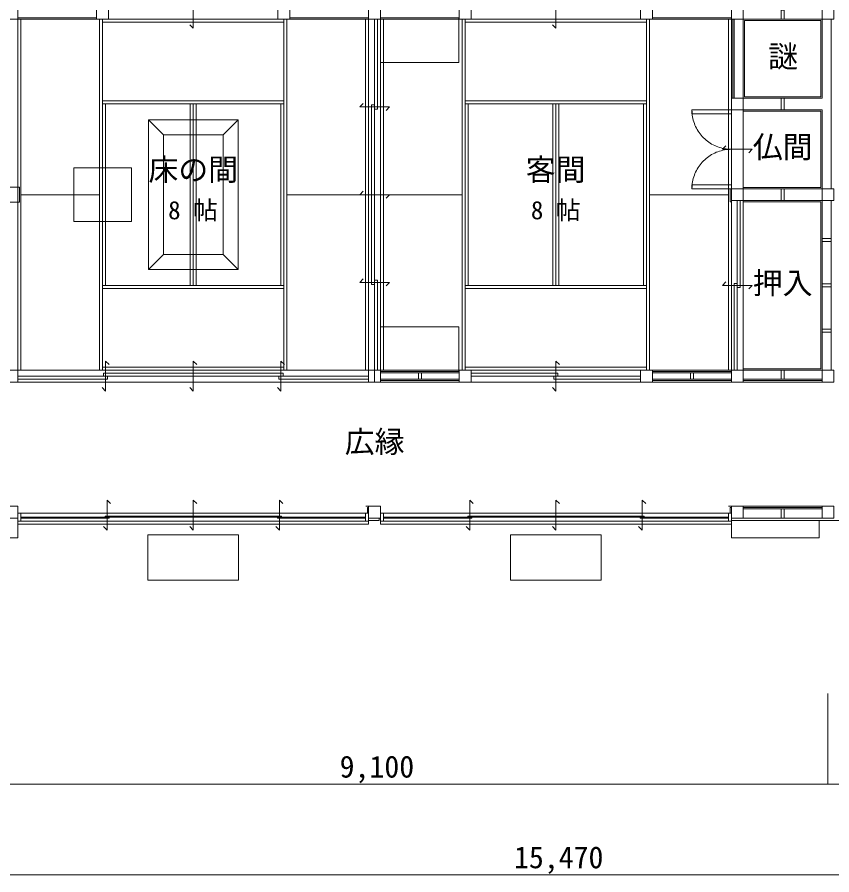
# Model space of a CAD drawing. Units: millimetres, scale not verified. Extents: x -10898 to 10315, y -7812 to 8396.
# Drawn here: x -5558 to 2619, y -7812 to 794 of the extents above; entities that cross this region are included whole.
import ezdxf
from ezdxf.enums import TextEntityAlignment as Align

# ---------------------------------------------------------------- set-up
doc = ezdxf.new("R2010")
doc.units = ezdxf.units.MM
doc.header["$LTSCALE"] = 100
for name, color, linetype, lineweight in [('0-7_HSRFRAME_KUDA_Y', 7, 'Continuous', 18), ('0-D_G_MAHSRFRAME', 7, 'Continuous', 18), ('1-0_N_MAHSRFRAME', 7, 'Continuous', 18), ('1-3_G_MAJIKIRI', 7, 'Continuous', 18), ('1-4_N_MAJIKIRI', 7, 'Continuous', 18), ('1-5_G_MAJIKIRI_S', 7, 'Continuous', 18), ('1-6_N_MAJIKIRI_S', 7, 'Continuous', 18), ('1-8_TOKOKAMATI', 7, 'Continuous', 18), ('1-E_G_TATEGU', 7, 'Continuous', 18), ('1-F_N_TATEGU', 7, 'Continuous', 18), ('2-5_TFZK_TOBUKURO', 7, 'Continuous', 18), ('3-1_N_BUHIN', 7, 'Continuous', 18), ('3-4_MENISYOU', 7, 'Continuous', 18), ('3-8_SUNPOUSEN', 7, 'Continuous', 18), ('6-E_TERASU', 7, 'Continuous', 18)]:
    doc.layers.add(name, color=color, linetype=linetype, lineweight=lineweight)
doc.layers.add('3-5_JIDOU_MEISYOU', color=7, linetype='Continuous')
doc.layers.add('3-7_YUKALEVEL', color=7, linetype='Continuous')
doc.styles.add('ＭＳ ゴシック', font='')
doc.styles.get('ＭＳ ゴシック').set_extended_font_data('MS Gothic')

msp = doc.modelspace()

# ---------------------------------------------------------------- linework, layer by layer
at = {"layer": '0-7_HSRFRAME_KUDA_Y'}
for points in [[(-5670, 772.5), (-5670, 892.5), (-5550, 892.5), (-5550, 772.5)], [(-4760, 772.5), (-4760, 892.5), (-4640, 892.5), (-4640, 772.5)], [(-2940, 772.5), (-2940, 892.5), (-2820, 892.5), (-2820, 772.5)], [(-2030, 772.5), (-2030, 892.5), (-1910, 892.5), (-1910, 772.5)], [(-1120, 772.5), (-1120, 892.5), (-1000, 892.5), (-1000, 772.5)], [(700, 772.5), (700, 892.5), (820, 892.5), (820, 772.5)], [(1610, 772.5), (1610, 892.5), (1730, 892.5), (1730, 772.5)], [(2520, 772.5), (2520, 892.5), (2640, 892.5), (2640, 772.5)], [(1610, -137.5), (1610, -17.5), (1730, -17.5), (1730, -137.5)], [(-5685, -1062.5), (-5685, -912.5), (-5535, -912.5), (-5535, -1062.5)], [(1610, -1047.5), (1610, -927.5), (1730, -927.5), (1730, -1047.5)], [(2520, -1047.5), (2520, -927.5), (2640, -927.5), (2640, -1047.5)], [(-5670, -2867.5), (-5670, -2747.5), (-5550, -2747.5), (-5550, -2867.5)], [(-2030, -2867.5), (-2030, -2747.5), (-1910, -2747.5), (-1910, -2867.5)], [(-1120, -2867.5), (-1120, -2747.5), (-1000, -2747.5), (-1000, -2867.5)], [(700, -2867.5), (700, -2747.5), (820, -2747.5), (820, -2867.5)], [(1610, -2867.5), (1610, -2747.5), (1730, -2747.5), (1730, -2867.5)], [(2520, -2867.5), (2520, -2747.5), (2640, -2747.5), (2640, -2867.5)], [(-5670, -4232.5), (-5670, -4112.5), (-5550, -4112.5), (-5550, -4232.5)], [(-2030, -4232.5), (-2030, -4112.5), (-1910, -4112.5), (-1910, -4232.5)], [(1610, -4232.5), (1610, -4112.5), (1730, -4112.5), (1730, -4232.5)], [(2520, -4232.5), (2520, -4112.5), (2640, -4112.5), (2640, -4232.5)]]:
    msp.add_lwpolyline(points, close=True, dxfattribs=at)
at = {"layer": '0-D_G_MAHSRFRAME'}
msp.add_lwpolyline([(2140, -4140), (2140, -4232.5), (2110, -4232.5), (2110, -4140)], close=True, dxfattribs=at)
at = {"layer": '1-0_N_MAHSRFRAME'}
for points in [[(2140, 865), (2140, 772.5), (2110, 772.5), (2110, 865)], [(2110, -137.5), (2110, -17.5), (2140, -17.5), (2140, -137.5)], [(2140, -927.5), (2140, -1047.5), (2110, -1047.5), (2110, -927.5)], [(2612.5, -1457.5), (2520, -1457.5), (2520, -1427.5), (2612.5, -1427.5)], [(2612.5, -1912.5), (2520, -1912.5), (2520, -1882.5), (2612.5, -1882.5)], [(2612.5, -2367.5), (2520, -2367.5), (2520, -2337.5), (2612.5, -2337.5)], [(2140, -2747.5), (2140, -2840), (2110, -2840), (2110, -2747.5)], [(-1500, -2775), (-1500, -2840), (-1530, -2840), (-1530, -2775)], [(1230, -2775), (1230, -2840), (1200, -2840), (1200, -2775)]]:
    msp.add_lwpolyline(points, close=True, dxfattribs=at)
at = {"layer": '1-3_G_MAJIKIRI'}
for p, q in [((1730, -4140), (2520, -4140)), ((1730, -4232.5), (2520, -4232.5))]:
    msp.add_line(p, q, dxfattribs=at)
at = {"layer": '1-4_N_MAJIKIRI'}
for p, q in [((1637.5, -17.5), (1637.5, 772.5)), ((1730, -17.5), (1730, 772.5)), ((1730, 772.5), (2520, 772.5)), ((2520, -17.5), (2520, 772.5)), ((2612.5, -77.5), (2612.5, 772.5)), ((1730, -17.5), (2520, -17.5)), ((2612.5, -927.5), (2612.5, -77.5)), ((1730, -137.5), (2520, -137.5)), ((2520, -927.5), (2520, -137.5)), ((1730, -927.5), (2520, -927.5)), ((1730, -1047.5), (2520, -1047.5)), ((2520, -2747.5), (2520, -1047.5)), ((2612.5, -2747.5), (2612.5, -1047.5)), ((1730, -2747.5), (2520, -2747.5)), ((-1910, -2775), (-1120, -2775)), ((-1910, -2840), (-1120, -2840)), ((820, -2775), (1610, -2775)), ((820, -2840), (1610, -2840)), ((1730, -2840), (2520, -2840))]:
    msp.add_line(p, q, dxfattribs=at)
at = {"layer": '1-5_G_MAJIKIRI_S'}
for p, q in [((-2030, -4257.5), (-1925, -4257.5)), ((-1925, -4257.5), (-1925, -4232.5)), ((1610, -4257.5), (2580, -4257.5)), ((3490, -4257.5), (2580, -4257.5))]:
    msp.add_line(p, q, dxfattribs=at)
at = {"layer": '1-6_N_MAJIKIRI_S'}
for p, q in [((-5550, 787.5), (-4760, 787.5)), ((-2820, 787.5), (-2030, 787.5)), ((-1910, 787.5), (-1120, 787.5)), ((820, 787.5), (1610, 787.5)), ((1625, -17.5), (1625, 772.5)), ((1742.5, -5), (1742.5, 760)), ((1742.5, 760), (2507.5, 760)), ((2507.5, -5), (2507.5, 760)), ((1742.5, -5), (2507.5, -5)), ((1730, -150), (2507.5, -150)), ((2507.5, -915), (2507.5, -150)), ((1597.5, -1060), (1597.5, -927.5)), ((1730, -915), (2507.5, -915)), ((1597.5, -1060), (1610, -1060)), ((1730, -1060), (2507.5, -1060)), ((2507.5, -2735), (2507.5, -1060)), ((1730, -2735), (2507.5, -2735)), ((-1910, -2762.5), (-1120, -2762.5)), ((820, -2762.5), (1610, -2762.5)), ((-1910, -2852.5), (-1120, -2852.5)), ((820, -2852.5), (1610, -2852.5)), ((1730, -2852.5), (2520, -2852.5)), ((-2042.5, -4127.5), (-2030, -4127.5)), ((-2042.5, -4182.2), (-2042.5, -4127.5)), ((1597.5, -4127.5), (1610, -4127.5)), ((1597.5, -4182.2), (1597.5, -4127.5)), ((1730, -4127.5), (2520, -4127.5))]:
    msp.add_line(p, q, dxfattribs=at)
at = {"layer": '1-8_TOKOKAMATI'}
msp.add_line((-5550, -2747.5), (-5550, -1062.5), dxfattribs=at)
at = {"layer": '1-E_G_TATEGU'}
for p, q in [((-5550, -4182.5), (-5550, -4112.5)), ((-4655, -4352.5), (-4655, -4052.5)), ((-4655, -4052.5), (-4619.6, -4087.9)), ((-3790, -4352.5), (-3790, -4052.5)), ((-3790, -4052.5), (-3754.6, -4087.9)), ((-2925, -4352.5), (-2925, -4052.5)), ((-2925, -4052.5), (-2889.6, -4087.9)), ((-2030, -4182.5), (-2030, -4112.5)), ((-1910, -4182.5), (-1910, -4112.5)), ((-1015, -4352.5), (-1015, -4052.5)), ((-1015, -4052.5), (-979.6, -4087.9)), ((-150, -4352.5), (-150, -4052.5)), ((-150, -4052.5), (-114.6, -4087.9)), ((715, -4352.5), (715, -4052.5)), ((715, -4052.5), (750.4, -4087.9)), ((1610, -4182.5), (1610, -4112.5)), ((-4655, -4352.5), (-4690.4, -4317.1)), ((-3790, -4352.5), (-3825.4, -4317.1)), ((-2925, -4352.5), (-2960.4, -4317.1)), ((-1015, -4352.5), (-1050.4, -4317.1)), ((-150, -4352.5), (-185.4, -4317.1)), ((715, -4352.5), (679.6, -4317.1))]:
    msp.add_line(p, q, dxfattribs=at)
for points in [[(-2030, -4262.5), (-5550, -4262.5), (-5550, -4182.5), (-2030, -4182.5)], [(-5520, -4262.5), (-5550, -4262.5), (-5550, -4182.5), (-5520, -4182.5)], [(-2905, -4222.5), (-4675, -4222.5), (-4675, -4212.5), (-2905, -4212.5)], [(-2030, -4262.5), (-2060, -4262.5), (-2060, -4182.5), (-2030, -4182.5)], [(1610, -4262.5), (-1910, -4262.5), (-1910, -4182.5), (1610, -4182.5)], [(-1880, -4262.5), (-1910, -4262.5), (-1910, -4182.5), (-1880, -4182.5)], [(735, -4222.5), (-1035, -4222.5), (-1035, -4212.5), (735, -4212.5)], [(1610, -4262.5), (1580, -4262.5), (1580, -4182.5), (1610, -4182.5)], [(-4635, -4232.5), (-5520, -4232.5), (-5520, -4222.5), (-4635, -4222.5)], [(-2060, -4232.5), (-2945, -4232.5), (-2945, -4222.5), (-2060, -4222.5)], [(-995, -4232.5), (-1880, -4232.5), (-1880, -4222.5), (-995, -4222.5)], [(1580, -4232.5), (695, -4232.5), (695, -4222.5), (1580, -4222.5)]]:
    msp.add_lwpolyline(points, close=True, dxfattribs=at)
at = {"layer": '1-F_N_TATEGU'}
for p, q in [((-3790, 982.5), (-3790, 682.5)), ((-150, 982.5), (-150, 682.5)), ((-3790, 682.5), (-3825.4, 717.9)), ((-150, 682.5), (-185.4, 717.9)), ((-2120, -107.5), (-2084.6, -72.1)), ((-2120, -107.5), (-1820, -107.5)), ((-1820, -107.5), (-1855.4, -142.9)), ((1215, -137.5), (1610, -137.5)), ((1520, -532.5), (1555.4, -497.1)), ((1520, -532.5), (1820, -532.5)), ((1610, -532.5), (1610, -927.5)), ((1820, -532.5), (1784.6, -567.9)), ((-2120, -987.5), (-2084.6, -952.1)), ((-2120, -987.5), (-1820, -987.5)), ((-1820, -987.5), (-1855.4, -1022.9)), ((-2120, -1867.5), (-2084.6, -1832.1)), ((-2120, -1867.5), (-1820, -1867.5)), ((-1820, -1867.5), (-1855.4, -1902.9)), ((1520, -1897.5), (1555.4, -1862.1)), ((1520, -1897.5), (1820, -1897.5)), ((1820, -1897.5), (1784.6, -1932.9)), ((-4670, -2657.5), (-4670, -2957.5)), ((-4670, -2657.5), (-4634.6, -2692.9)), ((-3790, -2657.5), (-3790, -2957.5)), ((-3790, -2657.5), (-3754.6, -2692.9)), ((-2910, -2657.5), (-2910, -2957.5)), ((-2910, -2657.5), (-2874.6, -2692.9)), ((-150, -2657.5), (-150, -2957.5)), ((-150, -2657.5), (-114.6, -2692.9)), ((-4670, -2957.5), (-4705.4, -2922.1)), ((-3790, -2957.5), (-3825.4, -2922.1)), ((-2910, -2957.5), (-2945.4, -2922.1)), ((-150, -2957.5), (-185.4, -2922.1))]:
    msp.add_line(p, q, dxfattribs=at)
for points in [[(-4640, 892.5), (-2940, 892.5), (-2940, 772.5), (-4640, 772.5)], [(-1000, 892.5), (700, 892.5), (700, 772.5), (-1000, 772.5)], [(-2030, -2747.5), (-2030, 772.5), (-1910, 772.5), (-1910, -2747.5)], [(-1970, -128.2), (-1970, 772.5), (-1940, 772.5), (-1940, -128.2)], [(-2000, -987.5), (-2000, -86.8), (-1970, -86.8), (-1970, -987.5)], [(1215, -177.5), (1215, -137.5), (1610, -137.5), (1610, -177.5)], [(1610, -927.5), (1610, -137.5), (1730, -137.5), (1730, -927.5)], [(1215, -927.5), (1215, -887.5), (1610, -887.5), (1610, -927.5)], [(-2000, -1888.2), (-2000, -987.5), (-1970, -987.5), (-1970, -1888.2)], [(1610, -2747.5), (1610, -1047.5), (1730, -1047.5), (1730, -2747.5)], [(1670, -1917.5), (1670, -1047.5), (1700, -1047.5), (1700, -1917.5)], [(-1970, -2747.5), (-1970, -1846.8), (-1940, -1846.8), (-1940, -2747.5)], [(1640, -2747.5), (1640, -1877.5), (1670, -1877.5), (1670, -2747.5)], [(-5550, -2747.5), (-2030, -2747.5), (-2030, -2867.5), (-5550, -2867.5)], [(-1000, -2747.5), (700, -2747.5), (700, -2867.5), (-1000, -2867.5)], [(-5550, -2807.5), (-4649.3, -2807.5), (-4649.3, -2837.5), (-5550, -2837.5)], [(-4690.7, -2777.5), (-3790, -2777.5), (-3790, -2807.5), (-4690.7, -2807.5)], [(-3790, -2777.5), (-2889.3, -2777.5), (-2889.3, -2807.5), (-3790, -2807.5)], [(-2930.7, -2807.5), (-2030, -2807.5), (-2030, -2837.5), (-2930.7, -2837.5)], [(-1000, -2777.5), (-130, -2777.5), (-130, -2807.5), (-1000, -2807.5)], [(-170, -2807.5), (700, -2807.5), (700, -2837.5), (-170, -2837.5)]]:
    msp.add_lwpolyline(points, close=True, dxfattribs=at)
for points in [[(1215, -137.5), (1215.4, -154.7), (1216.5, -171.9), (1218.4, -189.1), (1221, -206.1), (1224.4, -223), (1228.5, -239.7), (1233.3, -256.3), (1238.8, -272.6), (1245.1, -288.7), (1252, -304.4), (1259.6, -319.9), (1267.9, -335), (1276.9, -349.7), (1286.4, -364.1), (1296.6, -378), (1307.4, -391.4), (1318.8, -404.4), (1330.7, -416.8), (1343.1, -428.7), (1356.1, -440.1), (1369.5, -450.9), (1383.4, -461.1), (1397.8, -470.6), (1412.5, -479.6), (1427.6, -487.9), (1443.1, -495.5), (1458.8, -502.4), (1474.9, -508.7), (1491.2, -514.2), (1507.8, -519), (1524.5, -523.1), (1541.4, -526.5), (1558.4, -529.1), (1575.6, -531), (1592.8, -532.1), (1610, -532.5), (1610, -137.5)], [(1610, -532.5), (1592.8, -532.9), (1575.6, -534), (1558.4, -535.9), (1541.4, -538.5), (1524.5, -541.9), (1507.8, -546), (1491.2, -550.8), (1474.9, -556.3), (1458.8, -562.6), (1443.1, -569.5), (1427.6, -577.1), (1412.5, -585.4), (1397.8, -594.4), (1383.4, -603.9), (1369.5, -614.1), (1356.1, -624.9), (1343.1, -636.3), (1330.7, -648.2), (1318.8, -660.6), (1307.4, -673.6), (1296.6, -687), (1286.4, -700.9), (1276.9, -715.3), (1267.9, -730), (1259.6, -745.1), (1252, -760.6), (1245.1, -776.3), (1238.8, -792.4), (1233.3, -808.7), (1228.5, -825.3), (1224.4, -842), (1221, -858.9), (1218.4, -875.9), (1216.5, -893.1), (1215.4, -910.3), (1215, -927.5), (1610, -927.5)]]:
    msp.add_lwpolyline(points, dxfattribs=at)
at = {"layer": '2-5_TFZK_TOBUKURO'}
for p, q in [((-5550, -4432.5), (-5550, -4262.5)), ((-2030, -4292.5), (-2030, -4262.5)), ((1610, -4432.5), (1610, -4262.5)), ((1610, -4292.5), (1610, -4262.5))]:
    msp.add_line(p, q, dxfattribs=at)
for points in [[(-5550, -4432.5), (-6430, -4432.5), (-6430, -4257.5)], [(-2030, -4292.5), (-5550, -4292.5), (-5550, -4262.5)], [(1610, -4292.5), (-1910, -4292.5), (-1910, -4262.5)], [(1610, -4432.5), (2490, -4432.5), (2490, -4257.5)]]:
    msp.add_lwpolyline(points, dxfattribs=at)
at = {"layer": '3-1_N_BUHIN'}
for p, q in [((-1125, 787.5), (-1125, 337.5)), ((-1910, 337.5), (-1125, 337.5)), ((-3340, -237.5), (-4240, -237.5)), ((-4090, -387.5), (-4240, -237.5)), ((-3340, -237.5), (-3490, -387.5)), ((-3490, -1587.5), (-4090, -1587.5)), ((-1910, -2312.5), (-1125, -2312.5)), ((-1125, -2312.5), (-1125, -2762.5))]:
    msp.add_line(p, q, dxfattribs=at)
for points in [[(-3340, -237.5), (-3490, -387.5), (-4090, -387.5), (-4240, -237.5)], [(-4090, -387.5), (-4090, -1587.5), (-4240, -1737.5), (-4240, -237.5)], [(-3340, -237.5), (-3340, -1737.5), (-3490, -1587.5), (-3490, -387.5)], [(-3490, -1587.5), (-3340, -1737.5), (-4240, -1737.5), (-4090, -1587.5)]]:
    msp.add_lwpolyline(points, dxfattribs=at)
for points in [[(-3490, -387.5), (-3490, -1587.5), (-4090, -1587.5), (-4090, -387.5)], [(-4990, -1257.5), (-4990, -717.5), (-4410, -717.5), (-4410, -1257.5)]]:
    msp.add_lwpolyline(points, close=True, dxfattribs=at)
at = {"layer": '3-4_MENISYOU'}
for p, q in [((-5550, 772.5), (-4612.5, 772.5)), ((-5550, 772.5), (-2030, 772.5)), ((-5550, -2747.5), (-5550, 772.5)), ((-5520, -2747.5), (-5520, 772.5)), ((-4700, -2747.5), (-4700, 772.5)), ((-4700, 742.5), (-4700, 772.5)), ((-4700, 742.5), (-2880, 742.5)), ((-4640, 772.5), (-2940, 772.5)), ((-2967.5, 772.5), (-2030, 772.5)), ((-2880, -2747.5), (-2880, 772.5)), ((-2880, 772.5), (-2850, 772.5)), ((-2880, 742.5), (-2880, 772.5)), ((-2030, -2747.5), (-2030, 772.5)), ((-2030, -2747.5), (-2030, 772.5)), ((-1910, 772.5), (-972.5, 772.5)), ((-1880, -2747.5), (-1880, 772.5)), ((-1060, -2747.5), (-1060, 772.5)), ((-1060, 742.5), (-1060, 772.5)), ((-1060, 742.5), (760, 742.5)), ((-1000, 772.5), (700, 772.5)), ((672.5, 772.5), (1610, 772.5)), ((760, -2747.5), (760, 772.5)), ((760, 772.5), (790, 772.5)), ((760, 742.5), (760, 772.5)), ((1610, -165), (1610, 772.5)), ((1610, -2747.5), (1610, 772.5)), ((1610, -2747.5), (1610, 772.5)), ((-4700, -77.5), (-2880, -77.5)), ((-4700, -1897.5), (-4700, -77.5)), ((-4700, -77.5), (-4670, -77.5)), ((-3790, -1897.5), (-3790, -77.5)), ((-3790, -77.5), (-3760, -77.5)), ((-3790, -1897.5), (-3790, -77.5)), ((-2880, -77.5), (-2880, -47.5)), ((-2880, -1897.5), (-2880, -77.5)), ((-1060, -77.5), (760, -77.5)), ((-1060, -1897.5), (-1060, -77.5)), ((-1060, -77.5), (-1030, -77.5)), ((-150, -1897.5), (-150, -77.5)), ((-150, -77.5), (-120, -77.5)), ((-150, -1897.5), (-150, -77.5)), ((760, -77.5), (760, -47.5)), ((760, -1897.5), (760, -77.5)), ((-5520, -987.5), (-4730, -987.5)), ((-2850, -987.5), (-2060, -987.5)), ((-1880, -987.5), (-1090, -987.5)), ((790, -987.5), (1580, -987.5)), ((-4700, -1897.5), (-2880, -1897.5)), ((-4700, -1927.5), (-4700, -1897.5)), ((-3820, -1897.5), (-3790, -1897.5)), ((-2910, -1897.5), (-2880, -1897.5)), ((-1060, -1897.5), (760, -1897.5)), ((-1060, -1927.5), (-1060, -1897.5)), ((-180, -1897.5), (-150, -1897.5)), ((730, -1897.5), (760, -1897.5)), ((-5550, -2747.5), (-2030, -2747.5)), ((-5550, -2747.5), (-5520, -2747.5)), ((-4730, -2747.5), (-4700, -2747.5)), ((-4700, -2747.5), (-2880, -2747.5)), ((-2880, -2747.5), (-2880, -2717.5)), ((-2060, -2747.5), (-2030, -2747.5)), ((-1970, -2867.5), (-1970, -2747.5)), ((-1910, -2747.5), (-972.5, -2747.5)), ((-1910, -2747.5), (1610, -2747.5)), ((-1910, -2747.5), (-1880, -2747.5)), ((-1090, -2747.5), (-1060, -2747.5)), ((-1000, -2747.5), (700, -2747.5)), ((672.5, -2747.5), (1610, -2747.5)), ((760, -2747.5), (760, -2717.5)), ((1580, -2747.5), (1610, -2747.5)), ((-1910, -2867.5), (-972.5, -2867.5)), ((672.5, -2867.5), (1610, -2867.5)), ((1730, -2867.5), (2520, -2867.5)), ((-2057.5, -4112.5), (-2030, -4112.5)), ((1582.5, -4112.5), (2520, -4112.5)), ((-5550, -4260), (-5550, -4232.5)), ((-1910, -4260), (-1910, -4232.5))]:
    msp.add_line(p, q, dxfattribs=at)
for points in [[(-5550, -2747.5), (-5550, 772.5), (-5520, 772.5)], [(-4730, -2747.5), (-4730, 772.5), (-4700, 772.5)], [(-2880, -2747.5), (-2850, -2747.5), (-2850, 772.5)], [(-2060, -2747.5), (-2060, 772.5), (-2030, 772.5)], [(-1910, -2747.5), (-1910, 772.5), (1610, 772.5)], [(-1910, -2747.5), (-1910, 772.5), (-1880, 772.5)], [(-1090, -2747.5), (-1090, 772.5), (-1060, 772.5)], [(760, -2747.5), (790, -2747.5), (790, 772.5)], [(1580, -2747.5), (1580, 772.5), (1610, 772.5)], [(-4700, -77.5), (-4700, -47.5), (-2880, -47.5)], [(-4700, -1897.5), (-4670, -1897.5), (-4670, -77.5)], [(-3820, -1897.5), (-3820, -77.5), (-3790, -77.5)], [(-3790, -1897.5), (-3760, -1897.5), (-3760, -77.5)], [(-2910, -1897.5), (-2910, -77.5), (-2880, -77.5)], [(-1060, -77.5), (-1060, -47.5), (760, -47.5)], [(-1060, -1897.5), (-1030, -1897.5), (-1030, -77.5)], [(-180, -1897.5), (-180, -77.5), (-150, -77.5)], [(-150, -1897.5), (-120, -1897.5), (-120, -77.5)], [(730, -1897.5), (730, -77.5), (760, -77.5)], [(-4700, -1927.5), (-2880, -1927.5), (-2880, -1897.5)], [(-1060, -1927.5), (760, -1927.5), (760, -1897.5)], [(-4700, -2747.5), (-4700, -2717.5), (-2880, -2717.5)], [(-1060, -2747.5), (-1060, -2717.5), (760, -2717.5)]]:
    msp.add_lwpolyline(points, dxfattribs=at)
at = {"layer": '3-8_SUNPOUSEN'}
for points in [[(2580, -5992.5), (2580, -6902.5), (-6520, -6902.5), (-6520, -5992.5)], [(3490, -5992.5), (3490, -6902.5), (2580, -6902.5), (2580, -5992.5)], [(7585, -6902.5), (7585, -7812.5), (-7885, -7812.5), (-7885, -6902.5)]]:
    msp.add_lwpolyline(points, dxfattribs=at)
at = {"layer": '6-E_TERASU'}
for points in [[(-3335, -4855), (-4245, -4855), (-4245, -4400), (-3335, -4400)], [(305, -4855), (-605, -4855), (-605, -4400), (305, -4400)]]:
    msp.add_lwpolyline(points, close=True, dxfattribs=at)

# ---------------------------------------------------------------- texts
at = {"layer": '3-5_JIDOU_MEISYOU', "style": 'ＭＳ ゴシック'}
for s, p in [('謎', (1978.6, 222.6)), ('仏間', (1825, -684.8)), ('床の間', (-4239.9, -911.9)), ('客間', (-452.5, -911.9)), ('押入', (1825, -2049.8)), ('広縁', (-2270, -3642.3))]:
    msp.add_text(s, height=219.9, dxfattribs=at).set_placement(p, align=Align.BOTTOM_LEFT)
at = {"layer": '3-7_YUKALEVEL', "style": 'ＭＳ ゴシック'}
for p in [(-4042.1, -1289.6), (-401.5, -1289.5)]:
    msp.add_text('8 帖', height=183.3, dxfattribs=at).set_placement(p, align=Align.BOTTOM_LEFT)
at = {"layer": '3-8_SUNPOUSEN', "style": 'ＭＳ ゴシック'}
for s, p in [('9,100', (-2321, -6902.5)), ('15,470', (-571.3, -7812.5))]:
    msp.add_text(s, height=219.9, dxfattribs=at).set_placement(p, align=Align.BOTTOM_LEFT)

doc.saveas('drawing.dxf')
